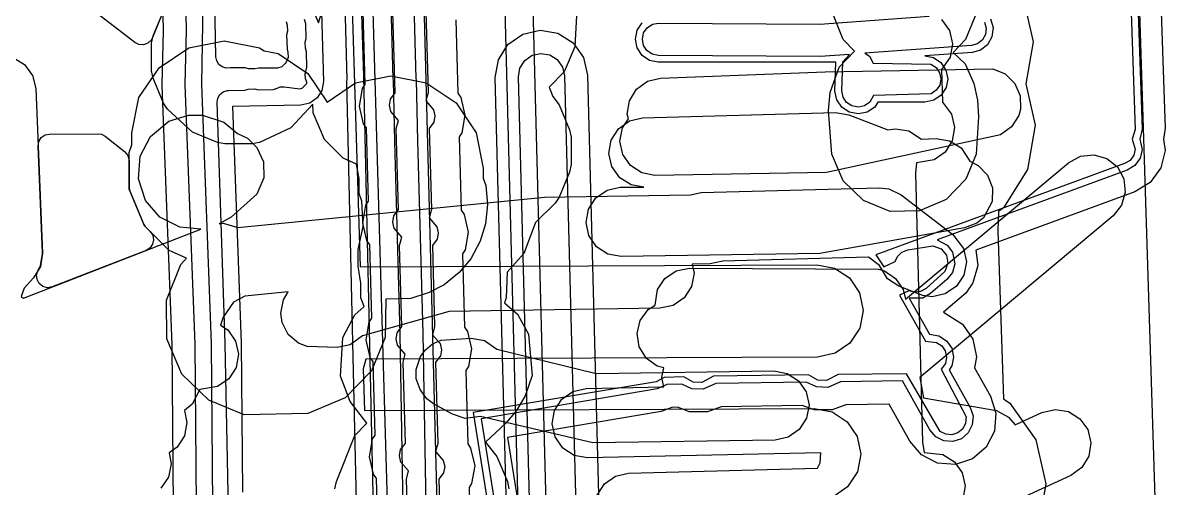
# Model space of a CAD drawing. Header units: metres. Extents: x 17722 to 17999, y 13535 to 15917.
# Drawn here: x 17791.15 to 17840.76, y 15805.23 to 15825.4 of the extents above; entities that cross this region are included whole.
import ezdxf

# ---------------------------------------------------------------- set-up
doc = ezdxf.new("R2010")
doc.units = ezdxf.units.M
for name, color, linetype in [('AI_GREENING_ALLOWED_ZONE', 4, 'Continuous'), ('AI_GREENING_EXCLUSIONS', 1, 'Continuous'), ('AI_GREENING_LAWN', 82, 'Continuous')]:
    doc.layers.add(name, color=color, linetype=linetype)

msp = doc.modelspace()

# ---------------------------------------------------------------- linework, layer by layer
at = {"layer": 'AI_GREENING_ALLOWED_ZONE'}
msp.add_lwpolyline([(17797.188, 15825.787), (17796.807, 15824.87), (17796.797, 15824.824), (17796.713, 15824.644), (17796.566, 15824.511), (17796.379, 15824.445), (17796.182, 15824.457), (17796.004, 15824.546), (17793.624, 15826.392)], dxfattribs=at)
msp.add_lwpolyline([(17792.422, 15813.949), (17792.218, 15813.915), (17792.019, 15813.966), (17791.857, 15814.094), (17791.76, 15814.276), (17791.745, 15814.482), (17791.814, 15814.676), (17791.885, 15814.792), (17791.918, 15814.882), (17791.999, 15815.387), (17792.002, 15815.437), (17791.81, 15820.057), (17791.841, 15820.254), (17791.947, 15820.423), (17792.111, 15820.537), (17792.306, 15820.578), (17794.4, 15820.592), (17794.563, 15820.566), (17794.709, 15820.487), (17795.56, 15819.827), (17795.703, 15819.652), (17795.754, 15819.432), (17795.754, 15818.242), (17795.773, 15818.147), (17796.398, 15816.651), (17796.452, 15816.572), (17796.667, 15816.356), (17796.776, 15816.192), (17796.814, 15815.998), (17796.773, 15815.805), (17796.661, 15815.643), (17796.495, 15815.537), (17792.422, 15813.949)], close=True, dxfattribs=at)
at = {"layer": 'AI_GREENING_EXCLUSIONS'}
for points in [[(17797.716, 15799.189), (17797.617, 15811.447), (17797.19, 15822.674), (17797.191, 15822.701), (17797.189, 15822.708), (17797.192, 15822.721), (17797.246, 15825.055), (17796.88, 15842.017), (17796.209, 15861.83), (17796.589, 15864.283)], [(17798.715, 15799.216), (17798.617, 15811.47), (17798.19, 15822.712), (17798.19, 15822.725), (17798.189, 15822.729), (17798.19, 15822.736), (17798.246, 15825.074), (17797.879, 15842.048), (17797.208, 15861.854), (17797.561, 15864.049)], [(17799.656, 15864.204), (17799.21, 15861.824), (17799.344, 15856.211), (17799.839, 15843.156), (17802.596, 15843.373), (17802.98, 15843.308), (17803.311, 15843.101), (17803.311, 15843.101), (17803.516, 15842.827), (17803.622, 15842.452), (17804.178, 15822.859), (17804.11, 15822.47), (17803.903, 15822.145), (17803.585, 15821.919), (17803.204, 15821.833), (17800.233, 15821.772), (17800.616, 15811.526), (17800.669, 15805.05)], [(17835.512, 15862.759), (17835.384, 15861.728), (17834.968, 15861.024), (17838.182, 15847.249), (17838.428, 15847.032), (17838.722, 15846.601), (17838.954, 15846.139), (17839.163, 15845.387), (17839.118, 15845.025), (17839.436, 15843.415), (17839.464, 15841.89), (17839.586, 15841.549), (17839.548, 15840.769), (17839.341, 15840.016), (17839.129, 15839.649), (17840.761, 15787.854)], [(17835.512, 15862.759), (17835.384, 15861.728), (17834.968, 15861.024), (17838.182, 15847.249), (17838.428, 15847.032), (17838.722, 15846.601), (17838.954, 15846.139), (17839.163, 15845.387), (17839.118, 15845.025), (17839.436, 15843.415), (17839.464, 15841.89), (17839.586, 15841.549), (17839.548, 15840.769), (17839.341, 15840.016), (17839.129, 15839.649), (17840.761, 15787.854)], [(17805.63, 15804.02), (17805.199, 15822.855), (17805.215, 15822.947), (17804.945, 15832.7), (17804.434, 15847.373), (17804.691, 15858.824), (17804.921, 15860.093), (17805.316, 15860.829), (17805.592, 15861.105), (17806.179, 15861.365), (17807.15, 15861.434), (17811.131, 15860.791), (17811.497, 15860.655), (17811.782, 15860.389), (17811.925, 15860.078), (17812.066, 15860.339), (17812.355, 15860.579), (17812.727, 15860.697), (17814.54, 15860.871), (17811.566, 15861.175), (17809.474, 15861.619), (17807.673, 15862.156)], [(17809.261, 15799.026), (17807.936, 15849.566)], [(17813.384, 15775.296), (17811.435, 15849.658)], [(17838.591, 15843.611), (17839.38, 15820.782), (17839.238, 15820.354), (17839.377, 15819.924), (17839.313, 15819.659), (17839.152, 15819.438), (17838.919, 15819.296), (17828.128, 15815.344), (17828.48, 15814.821), (17828.963, 15815.049), (17829.063, 15815.273), (17829.261, 15815.461), (17829.515, 15815.559), (17830.606, 15815.726), (17830.958, 15815.6), (17831.188, 15815.327), (17831.253, 15814.977), (17831.127, 15814.625), (17830.306, 15813.888), (17830.069, 15813.753), (17829.798, 15813.719), (17829.562, 15813.784), (17829.164, 15813.595), (17830.281, 15811.595), (17830.759, 15811.549), (17830.988, 15811.401), (17831.143, 15811.176), (17831.201, 15810.909), (17831.151, 15810.64), (17830.959, 15810.381), (17832.046, 15808.323), (17832.024, 15808.051), (17831.9, 15807.808), (17831.692, 15807.631), (17831.432, 15807.547), (17831.16, 15807.569), (17830.917, 15807.693), (17829.466, 15810.183), (17826.503, 15810.159), (17825.985, 15809.892), (17825.611, 15809.912), (17825.21, 15810.14), (17821.099, 15810.078), (17820.581, 15809.811), (17820.207, 15809.831), (17819.807, 15810.058), (17818.956, 15810.025), (17818.603, 15809.835), (17810.671, 15808.504), (17811.831, 15801.265)], [(17838.898, 15843.437), (17839.679, 15820.793), (17839.583, 15820.353), (17839.677, 15819.912), (17839.585, 15819.533), (17839.355, 15819.217), (17839.022, 15819.014), (17830.787, 15815.998), (17831.226, 15815.769), (17831.459, 15815.456), (17831.552, 15814.956), (17831.449, 15814.579), (17831.209, 15814.272), (17830.502, 15813.661), (17830.163, 15813.468), (17829.582, 15813.461), (17830.455, 15811.898), (17830.869, 15811.828), (17831.197, 15811.616), (17831.419, 15811.295), (17831.5, 15810.914), (17831.43, 15810.53), (17831.317, 15810.355), (17832.224, 15808.729), (17832.344, 15808.358), (17832.313, 15807.969), (17832.135, 15807.622), (17831.838, 15807.369), (17831.467, 15807.249), (17831.078, 15807.28), (17830.731, 15807.458), (17830.478, 15807.755), (17829.291, 15809.88), (17826.602, 15809.842), (17826.045, 15809.598), (17825.552, 15809.618), (17825.117, 15809.819), (17821.198, 15809.761), (17820.641, 15809.517), (17820.148, 15809.537), (17819.713, 15809.737), (17819.069, 15809.727), (17818.653, 15809.539), (17811.017, 15808.241), (17812.077, 15801.63)], [(17839.954, 15841.832), (17840.679, 15820.827), (17840.601, 15820.351), (17840.676, 15819.87), (17840.492, 15819.112), (17840.032, 15818.482), (17839.366, 15818.075), (17832.467, 15815.549), (17832.55, 15814.883), (17832.343, 15814.131), (17832.037, 15813.685), (17831.067, 15812.853), (17831.893, 15812.334), (17832.337, 15811.692), (17832.5, 15810.929), (17832.412, 15810.445), (17833.097, 15809.217), (17833.337, 15808.474), (17833.275, 15807.697), (17832.92, 15807.002), (17832.326, 15806.496), (17831.583, 15806.256), (17830.806, 15806.318), (17830.111, 15806.673), (17829.605, 15807.267), (17828.709, 15808.871), (17826.831, 15808.843), (17826.243, 15808.618), (17825.451, 15808.618), (17824.931, 15808.815), (17821.427, 15808.762), (17820.839, 15808.537), (17820.047, 15808.537), (17819.527, 15808.734), (17819.283, 15808.73), (17818.821, 15808.553), (17812.161, 15807.421), (17812.939, 15802.57)], [(17806.922, 15832.623), (17807.185, 15822.966), (17807.198, 15822.908), (17807.259, 15820.255), (17807.487, 15811.902), (17807.624, 15804.33)], [(17807.921, 15832.65), (17808.185, 15822.992), (17808.198, 15822.934), (17808.259, 15820.281), (17808.486, 15811.93), (17808.622, 15804.435)], [(17805.294, 15830.258), (17805.769, 15814.824), (17825.567, 15814.915), (17826.334, 15814.769), (17826.986, 15814.341), (17827.425, 15813.696), (17827.584, 15812.932), (17827.438, 15812.165), (17827.01, 15811.513), (17826.364, 15811.074), (17825.6, 15810.915), (17806.02, 15810.825), (17805.909, 15810.399), (17805.966, 15808.595), (17825.464, 15808.686), (17826.231, 15808.54), (17826.883, 15808.112), (17827.322, 15807.467), (17827.481, 15806.703), (17827.335, 15805.936), (17826.907, 15805.283), (17826.261, 15804.845)], [(17803.106, 15827.366), (17803.966, 15825.393), (17804.297, 15826.493)], [(17834.519, 15826.484), (17834.95, 15824.581), (17834.637, 15822.761), (17835.045, 15820.96), (17834.714, 15819.037), (17833.673, 15817.387), (17833.447, 15817.227), (17833.419, 15816.381), (17833.66, 15809.097), (17833.947, 15808.916), (17835.073, 15807.323), (17835.503, 15805.42), (17835.19, 15803.597)], [(17804.68, 15805.203), (17804.745, 15805.525), (17805.545, 15807.509), (17806.057, 15808.049), (17805.344, 15808.992), (17804.926, 15810.079), (17805.015, 15811.761), (17805.534, 15812.74), (17805.939, 15813.105), (17805.798, 15813.484), (17805.798, 15814.113), (17805.682, 15814.856), (17805.683, 15815.574), (17805.895, 15816.565), (17805.846, 15817.672), (17805.725, 15818.002), (17805.725, 15818.631), (17805.619, 15819.276), (17805.039, 15819.535), (17804.229, 15820.345), (17803.731, 15821.496), (17803.714, 15821.869), (17802.759, 15820.844), (17801.412, 15820.213), (17801.09, 15820.148), (17799.903, 15820.148), (17799.58, 15820.213), (17798.497, 15820.666), (17797.423, 15821.654), (17797.246, 15821.917), (17796.792, 15823.001), (17796.727, 15823.323), (17796.727, 15824.511), (17796.792, 15824.833), (17797.225, 15825.868)], [(17806.565, 15802.47), (17806.486, 15805.649), (17806.356, 15805.832), (17806.182, 15806.593), (17806.312, 15807.363), (17806.42, 15807.534), (17806.341, 15810.713), (17806.21, 15810.897), (17806.036, 15811.658), (17806.166, 15812.427), (17806.274, 15812.599), (17806.195, 15815.778), (17806.065, 15815.961), (17805.89, 15816.722), (17806.021, 15817.491), (17806.128, 15817.663), (17806.049, 15820.842), (17805.919, 15821.026), (17805.745, 15821.786), (17805.875, 15822.556), (17805.983, 15822.728), (17805.904, 15825.906)], [(17807.876, 15802.11), (17807.775, 15805.624), (17807.874, 15805.978), (17807.542, 15806.364), (17807.481, 15806.63), (17807.527, 15806.9), (17807.731, 15807.173), (17807.63, 15810.688), (17807.728, 15811.042), (17807.396, 15811.429), (17807.335, 15811.695), (17807.381, 15811.964), (17807.585, 15812.237), (17807.484, 15815.752), (17807.583, 15816.106), (17807.251, 15816.493), (17807.19, 15816.759), (17807.235, 15817.029), (17807.439, 15817.302), (17807.338, 15820.817), (17807.437, 15821.171), (17807.105, 15821.558), (17807.044, 15821.824), (17807.09, 15822.093), (17807.294, 15822.366), (17807.193, 15825.881)], [(17808.617, 15825.885), (17808.716, 15822.369), (17808.617, 15822.015), (17808.948, 15821.628), (17809.009, 15821.362), (17808.963, 15821.092), (17808.759, 15820.819), (17808.858, 15817.303), (17808.759, 15816.949), (17809.091, 15816.562), (17809.152, 15816.296), (17809.106, 15816.027), (17808.902, 15815.753), (17809.001, 15812.237), (17808.902, 15811.883), (17809.234, 15811.496), (17809.295, 15811.23), (17809.249, 15810.961), (17809.045, 15810.688), (17809.144, 15807.171), (17809.045, 15806.817), (17809.376, 15806.431), (17809.437, 15806.164), (17809.392, 15805.895), (17809.187, 15805.622), (17809.286, 15802.106)], [(17815.171, 15825.99), (17815.077, 15824.364), (17814.624, 15823.28), (17813.97, 15822.604), (17814.129, 15822.203), (17814.401, 15821.845), (17814.854, 15820.762), (17814.919, 15820.439), (17814.919, 15819.252), (17814.854, 15818.929), (17814.401, 15817.846), (17814.224, 15817.583), (17813.371, 15816.744), (17812.865, 15815.402), (17812.142, 15814.593), (17812.1, 15813.484), (17812.027, 15813.268), (17812.587, 15812.774), (17813.077, 15811.908), (17813.223, 15810.119), (17812.922, 15809.23), (17812.546, 15808.597), (17812.086, 15808.046), (17811.211, 15807.219), (17811.699, 15806.608), (17812.153, 15805.525), (17812.218, 15805.203)], [(17833.103, 15825.571), (17833.213, 15825.196), (17833.166, 15824.791), (17832.973, 15824.452), (17832.665, 15824.213), (17832.306, 15824.111), (17830.255, 15823.964), (17830.628, 15823.892), (17830.954, 15823.677), (17831.173, 15823.354), (17831.251, 15822.972), (17831.177, 15822.589), (17830.962, 15822.263), (17830.639, 15822.044), (17830.257, 15821.966), (17828.218, 15821.954), (17828.081, 15821.746), (17827.758, 15821.527), (17827.376, 15821.449), (17826.977, 15821.522), (17826.652, 15821.737), (17826.433, 15822.06), (17826.354, 15822.442), (17826.396, 15823.688), (17818.7, 15823.687), (17818.318, 15823.765), (17817.995, 15823.984), (17817.78, 15824.31), (17817.707, 15824.693), (17817.785, 15825.075), (17817.785, 15825.075), (17818.004, 15825.398)], [(17832.843, 15825.42), (17832.914, 15825.17), (17832.885, 15824.898), (17832.754, 15824.658), (17832.541, 15824.487), (17832.279, 15824.41), (17827.655, 15824.079), (17827.855, 15823.947), (17828.022, 15823.653), (17830.515, 15823.614), (17830.743, 15823.464), (17830.896, 15823.238), (17830.951, 15822.97), (17830.899, 15822.702), (17830.749, 15822.474), (17830.523, 15822.321), (17828.031, 15822.253), (17827.867, 15821.957), (17827.641, 15821.804), (17827.374, 15821.749), (17827.09, 15821.8), (17826.862, 15821.951), (17826.709, 15822.177), (17826.654, 15822.444), (17826.7, 15823.712), (17826.984, 15824.031), (17825.715, 15823.942), (17818.702, 15823.987), (17818.435, 15824.042), (17818.208, 15824.195), (17818.058, 15824.423), (17818.007, 15824.691), (17818.062, 15824.959), (17818.215, 15825.185), (17818.215, 15825.185), (17818.443, 15825.335), (17818.711, 15825.387), (17825.697, 15825.342), (17830.437, 15825.681)], [(17832.492, 15825.826), (17832.024, 15824.673), (17831.483, 15824.113), (17832.001, 15823.622), (17832.387, 15822.766), (17832.542, 15822.047), (17832.581, 15821.33), (17832.487, 15819.704), (17832.034, 15818.62), (17831.179, 15817.743), (17830.028, 15817.245), (17828.759, 15817.228), (17827.594, 15817.698), (17826.717, 15818.553), (17826.219, 15819.704), (17826.074, 15821.604), (17826.154, 15822.379), (17826.543, 15823.477), (17827.201, 15824.17), (17826.718, 15824.673), (17826.25, 15825.826)], [(17809.927, 15825.523), (17810.005, 15822.343), (17810.135, 15822.159), (17810.309, 15821.398), (17810.178, 15820.629), (17810.07, 15820.457), (17810.147, 15817.277), (17810.278, 15817.093), (17810.451, 15816.332), (17810.321, 15815.563), (17810.213, 15815.391), (17810.29, 15812.211), (17810.42, 15812.027), (17810.594, 15811.267), (17810.463, 15810.497), (17810.355, 15810.325), (17810.433, 15807.145), (17810.563, 15806.962), (17810.737, 15806.201), (17810.606, 15805.431), (17810.498, 15805.26), (17810.575, 15802.08)], [(17812.884, 15775.283), (17811.632, 15823.024), (17811.764, 15823.793), (17812.181, 15824.453), (17812.818, 15824.904), (17813.579, 15825.076), (17814.348, 15824.944), (17815.008, 15824.528), (17815.459, 15823.89), (17815.631, 15823.129), (17816.831, 15777.387)], [(17830.984, 15825.538), (17831.322, 15825.06), (17831.451, 15824.489), (17831.352, 15823.912), (17830.978, 15823.374), (17831.016, 15821.957), (17831.417, 15821.439), (17831.546, 15820.868), (17831.447, 15820.291), (17831.135, 15819.796), (17830.657, 15819.458), (17829.891, 15819.324), (17829.853, 15818.88), (17830.158, 15807.224), (17830.22, 15806.782), (17831.043, 15806.689), (17831.538, 15806.377), (17831.875, 15805.899), (17832.005, 15805.328), (17831.906, 15804.752)], [(17813.884, 15775.309), (17812.632, 15823.051), (17812.698, 15823.435), (17812.906, 15823.765), (17813.225, 15823.99), (17813.605, 15824.076), (17813.99, 15824.01), (17814.32, 15823.802), (17814.545, 15823.484), (17814.631, 15823.103), (17815.857, 15776.361)], [(17790.723, 15823.895), (17791.223, 15823.59), (17791.568, 15823.118), (17791.706, 15822.549), (17792.003, 15815.412), (17791.911, 15814.834), (17791.608, 15814.34), (17791.205, 15813.905), (17791.075, 15813.543), (17791.171, 15813.461), (17798.863, 15816.46), (17797.946, 15816.538), (17797.086, 15816.979), (17796.467, 15817.702), (17796.161, 15818.633), (17796.24, 15819.616), (17796.681, 15820.476), (17797.471, 15821.138), (17798.335, 15821.401), (17798.929, 15821.401), (17799.86, 15821.095), (17800.449, 15820.609), (17800.89, 15820.405), (17801.296, 15819.999), (17801.576, 15819.378), (17801.595, 15818.687), (17801.296, 15817.969), (17800.177, 15816.979), (17799.66, 15816.682), (17799.828, 15816.711), (17800.469, 15816.534), (17813.77, 15817.844), (17820.088, 15817.939), (17820.559, 15818.046), (17828.271, 15818.248), (17828.698, 15818.197), (17829.223, 15817.939), (17831.468, 15816.218), (17831.935, 15815.615), (17832.055, 15815.042), (17831.946, 15814.467), (17831.626, 15813.978), (17831.142, 15813.648), (17830.569, 15813.528), (17830.168, 15813.579), (17829.128, 15813.986), (17828.638, 15814.306), (17828.291, 15814.874), (17827.819, 15815.235), (17821.492, 15815.069), (17820.944, 15814.952), (17820.165, 15814.94), (17820.249, 15814.55), (17820.143, 15813.974), (17819.825, 15813.483), (17819.344, 15813.15), (17818.771, 15813.027), (17809.629, 15812.89), (17805.876, 15811.837), (17805.343, 15811.44), (17804.769, 15811.324), (17803.473, 15811.365), (17803.096, 15811.514), (17802.652, 15811.895), (17802.387, 15812.417), (17802.331, 15812.818), (17802.444, 15813.392), (17802.65, 15813.735), (17800.764, 15813.549), (17800.277, 15813.297), (17799.827, 15812.648), (17799.714, 15812.297), (17800.04, 15812.086), (17800.373, 15811.604), (17800.495, 15811.032), (17800.39, 15810.456), (17800.072, 15809.965), (17799.59, 15809.632), (17798.814, 15809.507), (17798.487, 15808.865), (17798.148, 15808.596), (17798.259, 15808.076), (17798.154, 15807.5), (17797.836, 15807.009), (17797.485, 15806.766), (17797.577, 15806.288), (17797.46, 15805.714), (17797.132, 15805.23)], [(17816.051, 15804.923), (17816.363, 15805.418), (17816.841, 15805.755), (17817.412, 15805.885), (17825.6, 15806.099), (17825.715, 15806.327), (17825.746, 15806.757), (17815.63, 15806.551), (17815.054, 15806.653), (17814.561, 15806.968), (17814.226, 15807.448), (17814.1, 15808.02), (17814.202, 15808.596), (17814.517, 15809.089), (17814.517, 15809.089), (17814.997, 15809.424), (17815.569, 15809.55), (17818.945, 15809.619), (17818.859, 15810.021), (17818.938, 15810.446), (17818.654, 15810.514), (17818.18, 15810.857), (17817.873, 15811.356), (17817.781, 15811.934), (17817.916, 15812.503), (17818.26, 15812.977), (17818.565, 15813.164), (17818.659, 15813.836), (17818.985, 15814.323), (17819.471, 15814.648), (17820.045, 15814.762), (17828.246, 15814.728), (17828.501, 15814.648), (17828.987, 15814.323), (17829.313, 15813.836), (17829.422, 15813.42), (17836.491, 15819.337), (17837.005, 15819.618), (17837.587, 15819.681), (17838.148, 15819.517), (17838.604, 15819.15), (17838.885, 15818.636), (17838.948, 15818.054), (17838.784, 15817.493), (17838.417, 15817.037), (17830.034, 15810.02), (17830.191, 15809.152), (17833.367, 15808.59), (17833.88, 15808.309), (17834.167, 15807.968), (17835.332, 15808.503), (17835.901, 15808.639), (17836.479, 15808.547), (17836.978, 15808.24), (17837.321, 15807.766), (17837.457, 15807.197), (17837.365, 15806.619), (17837.058, 15806.12), (17836.584, 15805.777), (17828.134, 15801.895)]]:
    msp.add_lwpolyline(points, dxfattribs=at)
for points in [[(17795.754, 15819.776), (17795.878, 15820.112), (17795.878, 15820.625), (17796.182, 15822.156), (17797.05, 15823.453), (17798.347, 15824.321), (17799.878, 15824.625), (17801.409, 15824.321), (17801.608, 15824.187), (17802.211, 15824.068), (17803.508, 15823.2), (17804.335, 15821.964), (17805.575, 15822.793), (17807.106, 15823.097), (17808.637, 15822.793), (17809.934, 15821.925), (17810.802, 15820.628), (17811.106, 15819.097), (17811.106, 15818.671), (17811.227, 15818.342), (17811.3, 15817.53), (17811.211, 15816.681), (17810.979, 15815.939), (17810.564, 15815.172), (17810.063, 15814.582), (17809.42, 15814.049), (17808.766, 15813.714), (17807.975, 15813.445), (17806.881, 15813.428), (17806.861, 15811.754), (17806.257, 15810.31), (17805.123, 15809.15), (17803.502, 15808.472), (17800.748, 15808.415), (17799.206, 15809.039), (17798.046, 15810.173), (17797.388, 15811.697), (17797.368, 15813.378), (17797.992, 15814.92), (17798.244, 15815.197), (17797.497, 15815.526), (17796.417, 15816.606), (17795.754, 15818.192), (17795.754, 15819.776)], [(17833.53, 15820.549), (17825.985, 15818.91), (17818.555, 15818.787), (17817.98, 15818.894), (17817.489, 15819.213), (17817.158, 15819.696), (17817.036, 15820.268), (17817.143, 15820.843), (17817.403, 15821.243), (17817.355, 15821.444), (17817.447, 15822.022), (17817.752, 15822.521), (17818.226, 15822.865), (17818.795, 15823.001), (17825.94, 15823.279), (17833.201, 15823.398), (17833.744, 15823.181), (17834.164, 15822.773), (17834.395, 15822.236), (17834.403, 15821.65), (17834.325, 15821.377), (17834.01, 15820.884), (17833.53, 15820.549)], [(17826.388, 15821.509), (17826.963, 15821.411), (17828.651, 15820.764), (17828.984, 15820.81), (17829.562, 15820.719), (17830.105, 15820.355), (17830.753, 15820.382), (17831.331, 15820.291), (17831.831, 15819.986), (17832.202, 15819.402), (17832.569, 15819.214), (17832.973, 15818.791), (17833.186, 15818.246), (17833.173, 15817.661), (17832.797, 15816.953), (17832.515, 15816.72), (17831.97, 15816.508), (17825.698, 15815.399), (17817.086, 15815.27), (17816.511, 15815.377), (17816.02, 15815.696), (17815.689, 15816.179), (17815.568, 15816.751), (17815.675, 15817.327), (17815.994, 15817.817), (17816.476, 15818.149), (17817.049, 15818.27), (17818.07, 15818.283), (17817.525, 15818.376), (17817.03, 15818.687), (17816.691, 15819.165), (17816.561, 15819.735), (17816.659, 15820.312), (17816.971, 15820.808), (17817.448, 15821.146), (17818.019, 15821.276), (17826.388, 15821.509)], [(17811.156, 15811.631), (17811.701, 15811.251), (17816.001, 15810.195), (17823.714, 15810.311), (17824.29, 15810.206), (17824.781, 15809.888), (17825.114, 15809.406), (17825.237, 15808.834), (17825.131, 15808.258), (17824.813, 15807.767), (17824.332, 15807.434), (17823.759, 15807.312), (17815.853, 15807.193), (17810.986, 15808.337), (17810.326, 15808.253), (17809.77, 15808.435), (17808.956, 15808.892), (17808.662, 15809.108), (17808.376, 15809.509), (17808.207, 15809.973), (17808.201, 15810.378), (17808.382, 15810.934), (17808.598, 15811.228), (17808.913, 15811.483), (17809.284, 15811.644), (17810.578, 15811.728), (17811.156, 15811.631)]]:
    msp.add_lwpolyline(points, close=True, dxfattribs=at)
at = {"layer": 'AI_GREENING_LAWN'}
for points in [[(17798.237, 15863.862), (17797.912, 15861.913), (17797.909, 15861.863), (17798.579, 15842.072), (17798.579, 15842.066), (17798.944, 15826.241), (17798.944, 15826.222), (17798.889, 15822.75), (17798.889, 15822.737), (17799.317, 15811.494), (17799.317, 15811.479), (17799.415, 15799.237)], [(17812.64, 15849.706), (17814.582, 15775.377)], [(17805.129, 15847.36), (17805.922, 15823.083), (17805.923, 15823.078), (17806.5, 15797.223)], [(17807.927, 15771.466), (17805.715, 15847.186)], [(17802.563, 15825.457), (17802.611, 15825.303), (17802.62, 15825.035), (17802.582, 15824.88), (17802.602, 15824.256), (17802.641, 15824.122), (17802.653, 15823.901), (17802.569, 15823.696), (17802.526, 15823.636), (17802.377, 15823.496), (17802.185, 15823.428), (17802.074, 15823.436), (17802.074, 15823.435), (17801.359, 15823.44), (17801.204, 15823.398), (17800.936, 15823.4), (17800.782, 15823.444), (17800.158, 15823.449), (17800.136, 15823.444), (17799.958, 15823.433), (17799.788, 15823.486), (17799.647, 15823.595), (17799.553, 15823.746), (17799.518, 15823.921), (17799.194, 15841.322)], [(17800.583, 15778.405), (17799.917, 15811.501), (17799.917, 15811.505), (17799.571, 15821.953), (17799.599, 15822.133), (17799.688, 15822.291), (17799.829, 15822.407), (17800.001, 15822.465), (17800.066, 15822.462), (17800.065, 15822.468), (17800.767, 15822.484), (17800.921, 15822.53), (17801.189, 15822.536), (17801.345, 15822.496), (17802.008, 15822.51), (17802.133, 15822.548), (17802.143, 15822.554), (17802.3, 15822.619), (17802.471, 15822.627), (17803.159, 15822.542), (17803.21, 15822.547), (17803.254, 15822.573), (17803.439, 15822.749), (17803.464, 15822.784), (17803.458, 15822.827), (17803.407, 15822.977), (17803.383, 15823.185), (17803.415, 15823.288), (17803.411, 15823.288), (17803.46, 15823.482), (17803.443, 15824.145), (17803.396, 15824.299), (17803.389, 15824.567), (17803.428, 15824.722), (17803.412, 15825.362), (17803.363, 15825.538)]]:
    msp.add_lwpolyline(points, dxfattribs=at)

doc.saveas('drawing.dxf')
